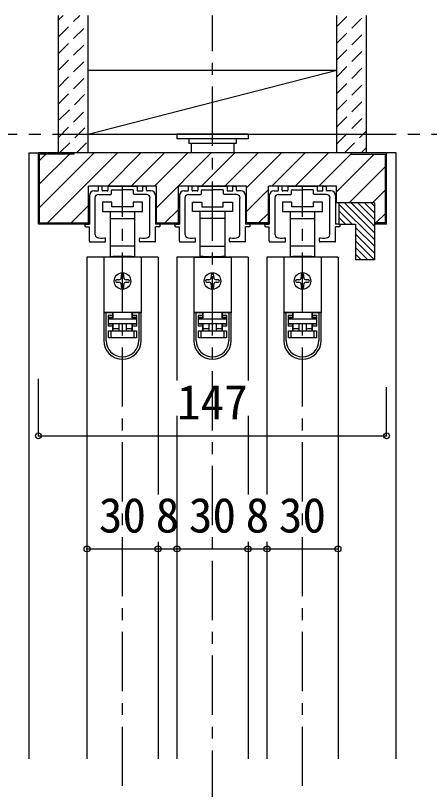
# Model space of a CAD drawing. Units: millimetres at full size, sheet at 1:5; details may follow other scales. Extents: x -975 to 977, y -718 to 697.
# Drawn here: x -753 to -578.2, y -329 to -2.5 of the extents above; entities that cross this region are included whole.
import ezdxf
from ezdxf.enums import TextEntityAlignment as Align

# ---------------------------------------------------------------- set-up
doc = ezdxf.new("R2010")
doc.units = ezdxf.units.MM
doc.header["$LTSCALE"] = 5
doc.header["$PDMODE"] = 32
doc.header["$PDSIZE"] = 2.5
doc.linetypes.add('CHAIN1', pattern=[8, 5, -1, 1, -1])
doc.linetypes.add('DASHED1', pattern=[1.8, 1.2, -0.6])
for name, color, linetype in [('0-1_通り芯', 4, 'CHAIN1'), ('0-2_柱', 3, 'Continuous'), ('0-3_仕上げ', 2, 'Continuous'), ('0-4_枠', 3, 'Continuous'), ('0-6_扉', 6, 'Continuous'), ('0-7_金物', 7, 'Continuous'), ('0-B_寸法', 7, 'Continuous'), ('0-C_ハッチ', 4, 'DASHED1')]:
    doc.layers.add(name, color=color, linetype=linetype)
doc.styles.add('ＭＳ ゴシック', font='')
doc.styles.get('ＭＳ ゴシック').set_extended_font_data('MS Gothic')

# ---------------------------------------------------------------- blocks, each defined once
blk = doc.blocks.new('02')
at = {"layer": '0-B_寸法'}
for p, q in [((-12, 6.623), (-10.45, 6.623)), ((-10.15, 6.923), (-10.15, 8.323)), ((-8.95, 8.623), (-9.85, 8.623)), ((-8.65, 6.923), (-8.65, 8.323)), ((-6.45, 6.623), (-8.35, 6.623)), ((-6.15, 8.323), (-6.15, 6.923)), ((-5.85, 8.623), (5.85, 8.623)), ((-4.65, 5.423), (-4.65, 6.823)), ((-4.35, 7.123), (-0.3, 7.123)), ((0, 7.423), (-0.3, 7.123)), ((0, 7.423), (0.3, 7.123)), ((4.35, 7.123), (0.3, 7.123)), ((4.65, 5.423), (4.65, 6.823)), ((6.15, 8.323), (6.15, 6.923)), ((6.45, 6.623), (8.35, 6.623)), ((8.65, 6.923), (8.65, 8.323)), ((8.95, 8.623), (9.85, 8.623)), ((10.15, 6.923), (10.15, 8.323)), ((12, 6.623), (10.45, 6.623)), ((-14, 4.623), (-14, -7.377)), ((-11.6, -11.949), (-11.6, 3.623)), ((-10.15, 5.123), (-4.95, 5.123)), ((10.15, 5.123), (4.95, 5.123)), ((11.6, -11.949), (11.6, 3.623)), ((14, 4.623), (14, -7.377)), ((-15.4, -7.377), (-14, -7.377)), ((-15.4, -8.577), (-14, -8.577)), ((-14, -14.577), (-14, -8.577)), ((15.4, -7.377), (14, -7.377)), ((15.4, -8.577), (14, -8.577)), ((14, -14.577), (14, -8.577)), ((-13.7, -14.877), (-7.45, -14.877)), ((-7.15, -14.577), (-7.15, -13.502)), ((7.15, -14.577), (7.15, -13.502)), ((13.7, -14.877), (7.45, -14.877))]:
    blk.add_line(p, q, dxfattribs=at)
for centre, radius, start, end in [((-12, 4.623), 2, 90, 180), ((-10.45, 6.923), 0.3, 270, 0), ((-9.85, 8.323), 0.3, 90, 180), ((-8.95, 8.323), 0.3, 0, 90), ((-8.35, 6.923), 0.3, 180, 270), ((-6.45, 6.923), 0.3, 270, 0), ((-5.85, 8.323), 0.3, 90, 180), ((-4.35, 6.823), 0.3, 90, 180), ((4.35, 6.823), 0.3, 0, 90), ((5.85, 8.323), 0.3, 0, 90), ((6.45, 6.923), 0.3, 180, 270), ((8.35, 6.923), 0.3, 270, 0), ((8.95, 8.323), 0.3, 90, 180), ((9.85, 8.323), 0.3, 0, 90), ((10.45, 6.923), 0.3, 180, 270), ((12, 4.623), 2, 0, 90), ((-10.15, 3.623), 1.5, 90, 180), ((-4.95, 5.423), 0.3, 270, 0), ((4.95, 5.423), 0.3, 180, 270), ((10.15, 3.623), 1.5, 0, 90), ((-15.4, -7.977), 0.6, 90, 180), ((-15.4, -7.977), 0.6, 180, 270), ((15.4, -7.977), 0.6, 0, 90), ((15.4, -7.977), 0.6, 270, 0), ((-10.6, -11.949), 1, 180, 243.25632), ((-8.8, -8.377), 5, 243.25632, 284.75682), ((8.8, -8.377), 5, 255.24318, 296.74368), ((10.6, -11.949), 1, 296.74368, 0), ((-13.7, -14.577), 0.3, 180, 270), ((-7.45, -13.502), 0.3, 0, 104.75682), ((-7.45, -14.577), 0.3, 270, 0), ((7.45, -13.502), 0.3, 75.24318, 180), ((7.45, -14.577), 0.3, 180, 270), ((13.7, -14.577), 0.3, 270, 0)]:
    blk.add_arc(centre, radius, start, end, dxfattribs=at)

msp = doc.modelspace()

# ---------------------------------------------------------------- linework, layer by layer
at = {"layer": '0-1_通り芯'}
for p, q in [((-669.847, -577.5), (-669.847, -2.5)), ((-777.347, -52.5), (-403.347, -52.5)), ((-707.847, -567.5), (-707.847, -74.5)), ((-631.847, -567.5), (-631.847, -74.5))]:
    msp.add_line(p, q, dxfattribs=at)
at = {"layer": '0-2_柱', "color": 7}
msp.add_line((-722.347, -52.5), (-617.347, -25.5), dxfattribs=at)
at = {"layer": '0-2_柱'}
for p, q in [((-722.347, -25.5), (-617.347, -25.5)), ((-722.347, -52.5), (-617.347, -52.5))]:
    msp.add_line(p, q, dxfattribs=at)
at = {"layer": '0-3_仕上げ'}
for p, q in [((-734.847, -60.5), (-734.847, -2.5)), ((-722.347, -60.5), (-722.347, -2.5)), ((-617.347, -60.5), (-617.347, -2.5)), ((-604.847, -60.5), (-604.847, -2.5))]:
    msp.add_line(p, q, dxfattribs=at)
at = {"layer": '0-4_枠', "color": 4}
for p, q in [((-747.347, -60.5), (-743.347, -60.5)), ((-747.347, -60.5), (-747.347, -316)), ((-592.347, -60.5), (-596.347, -60.5)), ((-592.347, -316), (-592.347, -60.5))]:
    msp.add_line(p, q, dxfattribs=at)
at = {"layer": '0-4_枠'}
for p, q in [((-743.347, -90.5), (-743.347, -60.5)), ((-596.347, -60.5), (-743.347, -60.5)), ((-742.847, -90), (-742.847, -61)), ((-728.347, -61), (-742.847, -61)), ((-728.347, -60.5), (-728.347, -61)), ((-611.347, -61), (-611.347, -60.5)), ((-611.347, -61), (-596.847, -61)), ((-596.847, -90), (-596.847, -61)), ((-596.347, -90.5), (-596.347, -60.5)), ((-722.247, -90.5), (-722.247, -74.5)), ((-693.447, -74.5), (-722.247, -74.5)), ((-693.447, -90.5), (-693.447, -74.5)), ((-684.247, -90.5), (-684.247, -74.5)), ((-655.447, -74.5), (-684.247, -74.5)), ((-655.447, -90.5), (-655.447, -74.5)), ((-646.247, -90.5), (-646.247, -74.5)), ((-617.447, -74.5), (-646.247, -74.5)), ((-601.447, -81.5), (-601.447, -105.5)), ((-722.247, -90.5), (-743.347, -90.5)), ((-742.847, -90), (-722.247, -90)), ((-693.447, -90), (-684.247, -90)), ((-684.247, -90.5), (-693.447, -90.5)), ((-646.247, -90), (-655.447, -90)), ((-646.247, -90.5), (-655.447, -90.5)), ((-609.447, -90.5), (-609.447, -105.5)), ((-596.847, -90), (-601.447, -90)), ((-596.347, -90.5), (-601.447, -90.5)), ((-601.447, -105.5), (-609.447, -105.5))]:
    msp.add_line(p, q, dxfattribs=at)
for points in [[(-601.447, -81.5), (-617.447, -81.5), (-617.447, -74.5)], [(-616.447, -81.5), (-616.447, -86.75), (-616.447, -90.5), (-609.447, -90.5)]]:
    msp.add_lwpolyline(points, dxfattribs=at)
at = {"layer": '0-6_扉'}
for p, q in [((-692.847, -104.5), (-722.847, -104.5)), ((-722.847, -104.5), (-722.847, -316)), ((-692.847, -104.5), (-692.847, -204.5)), ((-654.847, -104.5), (-684.847, -104.5)), ((-684.847, -104.5), (-684.847, -156.476)), ((-654.847, -104.5), (-654.847, -156.476)), ((-616.847, -104.5), (-646.847, -104.5)), ((-646.847, -104.5), (-646.847, -204.5)), ((-616.847, -104.5), (-616.847, -316)), ((-684.847, -171.405), (-684.847, -316)), ((-654.847, -171.405), (-654.847, -204.5)), ((-692.847, -224.5), (-692.847, -316)), ((-654.847, -224.5), (-654.847, -316)), ((-646.847, -224.5), (-646.847, -316))]:
    msp.add_line(p, q, dxfattribs=at)
at = {"layer": '0-7_金物'}
for p, q in [((-684.847, -52.5), (-684.847, -54.5)), ((-654.847, -52.5), (-684.847, -52.5)), ((-654.847, -54.5), (-684.847, -54.5)), ((-679.847, -54.5), (-679.847, -56.5)), ((-659.847, -54.5), (-659.847, -56.5)), ((-654.847, -52.5), (-654.847, -54.5)), ((-659.847, -56.5), (-679.847, -56.5)), ((-678.847, -56.5), (-678.847, -60.5)), ((-660.847, -56.5), (-660.847, -60.5)), ((-716.347, -81.2), (-716.347, -85.2)), ((-712.347, -81.2), (-716.347, -81.2)), ((-712.347, -83.2), (-712.347, -81.2)), ((-703.347, -81.2), (-703.347, -83.2)), ((-699.347, -81.2), (-703.347, -81.2)), ((-699.347, -85.2), (-699.347, -81.2)), ((-678.347, -85.2), (-678.347, -81.2)), ((-678.347, -81.2), (-674.347, -81.2)), ((-674.347, -81.2), (-674.347, -83.2)), ((-665.347, -81.2), (-661.347, -81.2)), ((-665.347, -83.2), (-665.347, -81.2)), ((-661.347, -81.2), (-661.347, -85.2)), ((-640.347, -81.2), (-640.347, -85.2)), ((-636.347, -81.2), (-640.347, -81.2)), ((-636.347, -83.2), (-636.347, -81.2)), ((-627.347, -81.2), (-627.347, -83.2)), ((-623.347, -81.2), (-627.347, -81.2)), ((-623.347, -85.2), (-623.347, -81.2)), ((-703.347, -83.2), (-712.347, -83.2)), ((-674.347, -83.2), (-665.347, -83.2)), ((-627.347, -83.2), (-636.347, -83.2)), ((-716.347, -85.2), (-707.847, -85.2)), ((-713.097, -85.2), (-713.097, -99.8)), ((-707.847, -85.2), (-699.347, -85.2)), ((-702.597, -99.8), (-702.597, -85.2)), ((-669.847, -85.2), (-678.347, -85.2)), ((-675.097, -99.8), (-675.097, -85.2)), ((-661.347, -85.2), (-669.847, -85.2)), ((-664.597, -85.2), (-664.597, -99.8)), ((-640.347, -85.2), (-631.847, -85.2)), ((-637.097, -85.2), (-637.097, -99.8)), ((-631.847, -85.2), (-623.347, -85.2)), ((-626.597, -99.8), (-626.597, -85.2)), ((-713.097, -88.2), (-707.847, -88.2)), ((-707.847, -88.2), (-702.597, -88.2)), ((-669.847, -88.2), (-675.097, -88.2)), ((-664.597, -88.2), (-669.847, -88.2)), ((-637.097, -88.2), (-631.847, -88.2)), ((-631.847, -88.2), (-626.597, -88.2)), ((-713.097, -99.8), (-713.097, -104.2)), ((-707.847, -99.8), (-713.097, -99.8)), ((-702.597, -99.8), (-707.847, -99.8)), ((-702.597, -104.2), (-702.597, -99.8)), ((-675.097, -104.2), (-675.097, -99.8)), ((-675.097, -99.8), (-669.847, -99.8)), ((-669.847, -99.8), (-664.597, -99.8)), ((-664.597, -99.8), (-664.597, -104.2)), ((-637.097, -99.8), (-637.097, -104.2)), ((-631.847, -99.8), (-637.097, -99.8)), ((-626.597, -99.8), (-631.847, -99.8)), ((-626.597, -104.2), (-626.597, -99.8)), ((-713.097, -104.2), (-711.847, -104.2)), ((-703.847, -104.5), (-703.847, -104.2)), ((-703.847, -104.2), (-702.597, -104.2)), ((-673.847, -104.2), (-675.097, -104.2)), ((-673.847, -104.5), (-673.847, -104.2)), ((-664.597, -104.2), (-665.847, -104.2)), ((-637.097, -104.2), (-635.847, -104.2)), ((-627.847, -104.5), (-627.847, -104.2)), ((-627.847, -104.2), (-626.597, -104.2)), ((-715.747, -104.5), (-715.747, -127.8)), ((-699.947, -104.5), (-715.747, -104.5)), ((-699.947, -104.5), (-699.947, -127.8)), ((-677.747, -104.5), (-661.947, -104.5)), ((-677.747, -104.5), (-677.747, -127.8)), ((-661.947, -104.5), (-661.947, -127.8)), ((-639.747, -104.5), (-639.747, -127.8)), ((-623.947, -104.5), (-639.747, -104.5)), ((-623.947, -104.5), (-623.947, -127.8)), ((-709.347, -114), (-710.347, -114)), ((-708.347, -112), (-708.347, -113)), ((-707.347, -113), (-707.347, -112)), ((-705.347, -114), (-706.347, -114)), ((-671.347, -114), (-672.347, -114)), ((-670.347, -112), (-670.347, -113)), ((-669.347, -113), (-669.347, -112)), ((-667.347, -114), (-668.347, -114)), ((-633.347, -114), (-634.347, -114)), ((-632.347, -112), (-632.347, -113)), ((-631.347, -113), (-631.347, -112)), ((-629.347, -114), (-630.347, -114)), ((-710.347, -115), (-709.347, -115)), ((-708.347, -116), (-708.347, -117)), ((-707.347, -117), (-707.347, -116)), ((-706.347, -115), (-705.347, -115)), ((-672.347, -115), (-671.347, -115)), ((-670.347, -116), (-670.347, -117)), ((-669.347, -117), (-669.347, -116)), ((-668.347, -115), (-667.347, -115)), ((-634.347, -115), (-633.347, -115)), ((-632.347, -116), (-632.347, -117)), ((-631.347, -117), (-631.347, -116)), ((-630.347, -115), (-629.347, -115)), ((-715.747, -127.8), (-715.747, -127.9)), ((-699.947, -127.8), (-715.747, -127.8)), ((-715.747, -127.9), (-715.747, -139.6)), ((-714.747, -127.9), (-715.747, -127.9)), ((-714.747, -139.6), (-714.747, -127.9)), ((-712.047, -127.9), (-714.747, -127.9)), ((-713.947, -128.9), (-712.047, -128.9)), ((-713.947, -128.9), (-713.947, -133.6)), ((-712.047, -129.9), (-713.947, -129.9)), ((-711.847, -130), (-713.747, -130)), ((-713.747, -130), (-713.747, -130.5)), ((-712.747, -127.9), (-712.747, -127.8)), ((-712.047, -127.9), (-712.047, -128.9)), ((-712.047, -128.9), (-712.047, -129.9)), ((-711.847, -130), (-711.847, -127.8)), ((-703.847, -127.8), (-703.847, -130)), ((-701.947, -130), (-703.847, -130)), ((-703.647, -128.9), (-703.647, -127.9)), ((-700.947, -127.9), (-703.647, -127.9)), ((-703.647, -128.9), (-701.747, -128.9)), ((-702.947, -127.8), (-702.947, -127.9)), ((-701.947, -130.5), (-701.947, -130)), ((-701.747, -133.6), (-701.747, -128.9)), ((-699.947, -127.8), (-699.947, -127.9)), ((-699.947, -139.6), (-699.947, -127.9)), ((-677.747, -127.8), (-677.747, -127.9)), ((-661.947, -127.8), (-677.747, -127.8)), ((-677.747, -127.9), (-677.747, -139.6)), ((-676.747, -127.9), (-677.747, -127.9)), ((-676.747, -139.6), (-676.747, -127.9)), ((-674.047, -127.9), (-676.747, -127.9)), ((-675.947, -128.9), (-674.047, -128.9)), ((-675.947, -128.9), (-675.947, -133.6)), ((-674.047, -129.9), (-675.947, -129.9)), ((-673.847, -130), (-675.747, -130)), ((-675.747, -130), (-675.747, -130.5)), ((-674.747, -127.9), (-674.747, -127.8)), ((-674.047, -127.9), (-674.047, -128.9)), ((-674.047, -128.9), (-674.047, -129.9)), ((-673.847, -130), (-673.847, -127.8)), ((-665.847, -127.8), (-665.847, -130)), ((-663.947, -130), (-665.847, -130)), ((-665.647, -128.9), (-665.647, -127.9)), ((-662.947, -127.9), (-665.647, -127.9)), ((-665.647, -128.9), (-663.747, -128.9)), ((-664.947, -127.8), (-664.947, -127.9)), ((-663.947, -130.5), (-663.947, -130)), ((-663.747, -133.6), (-663.747, -128.9)), ((-661.947, -127.8), (-661.947, -127.9)), ((-661.947, -139.6), (-661.947, -127.9)), ((-639.747, -127.8), (-639.747, -127.9)), ((-623.947, -127.8), (-639.747, -127.8)), ((-639.747, -127.9), (-639.747, -139.6)), ((-638.747, -127.9), (-639.747, -127.9)), ((-638.747, -139.6), (-638.747, -127.9)), ((-636.047, -127.9), (-638.747, -127.9)), ((-637.947, -128.9), (-636.047, -128.9)), ((-637.947, -128.9), (-637.947, -133.6)), ((-636.047, -129.9), (-637.947, -129.9)), ((-635.847, -130), (-637.747, -130)), ((-637.747, -130), (-637.747, -130.5)), ((-636.747, -127.9), (-636.747, -127.8)), ((-636.047, -127.9), (-636.047, -128.9)), ((-636.047, -128.9), (-636.047, -129.9)), ((-635.847, -130), (-635.847, -127.8)), ((-627.847, -127.8), (-627.847, -130)), ((-625.947, -130), (-627.847, -130)), ((-627.647, -128.9), (-627.647, -127.9)), ((-624.947, -127.9), (-627.647, -127.9)), ((-627.647, -128.9), (-625.747, -128.9)), ((-626.947, -127.8), (-626.947, -127.9)), ((-625.947, -130.5), (-625.947, -130)), ((-625.747, -133.6), (-625.747, -128.9)), ((-623.947, -127.8), (-623.947, -127.9)), ((-623.947, -139.6), (-623.947, -127.9)), ((-712.047, -133.6), (-713.947, -133.6)), ((-712.047, -133.6), (-712.047, -135.5)), ((-711.847, -134.5), (-711.847, -132.5)), ((-709.347, -132.5), (-709.347, -135.5)), ((-706.347, -132.5), (-706.347, -135.5)), ((-703.847, -132.5), (-703.847, -134.5)), ((-703.647, -132.6), (-701.747, -132.6)), ((-703.647, -133.6), (-703.647, -132.6)), ((-703.647, -135.5), (-703.647, -133.6)), ((-701.747, -133.6), (-703.647, -133.6)), ((-674.047, -133.6), (-675.947, -133.6)), ((-674.047, -133.6), (-674.047, -135.5)), ((-673.847, -134.5), (-673.847, -132.5)), ((-671.347, -132.5), (-671.347, -135.5)), ((-668.347, -132.5), (-668.347, -135.5)), ((-665.847, -132.5), (-665.847, -134.5)), ((-665.647, -132.6), (-663.747, -132.6)), ((-665.647, -133.6), (-665.647, -132.6)), ((-665.647, -135.5), (-665.647, -133.6)), ((-663.747, -133.6), (-665.647, -133.6)), ((-636.047, -133.6), (-637.947, -133.6)), ((-636.047, -133.6), (-636.047, -135.5)), ((-635.847, -134.5), (-635.847, -132.5)), ((-633.347, -132.5), (-633.347, -135.5)), ((-630.347, -132.5), (-630.347, -135.5)), ((-627.847, -132.5), (-627.847, -134.5)), ((-627.647, -132.6), (-625.747, -132.6)), ((-627.647, -133.6), (-627.647, -132.6)), ((-627.647, -135.5), (-627.647, -133.6)), ((-625.747, -133.6), (-627.647, -133.6)), ((-713.747, -138.5), (-713.747, -135.5)), ((-713.747, -135.5), (-712.747, -135.5)), ((-712.747, -135.5), (-712.747, -138.5)), ((-712.747, -135.5), (-702.947, -135.5)), ((-711.847, -134.5), (-709.347, -134.5)), ((-711.847, -135.5), (-711.847, -134.5)), ((-702.947, -138.5), (-702.947, -135.5)), ((-702.947, -135.5), (-701.947, -135.5)), ((-701.947, -135.5), (-701.947, -138.5)), ((-675.747, -138.5), (-675.747, -135.5)), ((-675.747, -135.5), (-674.747, -135.5)), ((-674.747, -135.5), (-674.747, -138.5)), ((-674.747, -135.5), (-664.947, -135.5)), ((-673.847, -134.5), (-671.347, -134.5)), ((-673.847, -135.5), (-673.847, -134.5)), ((-664.947, -138.5), (-664.947, -135.5)), ((-664.947, -135.5), (-663.947, -135.5)), ((-663.947, -135.5), (-663.947, -138.5)), ((-637.747, -138.5), (-637.747, -135.5)), ((-637.747, -135.5), (-636.747, -135.5)), ((-636.747, -135.5), (-636.747, -138.5)), ((-636.747, -135.5), (-626.947, -135.5)), ((-635.847, -134.5), (-633.347, -134.5)), ((-635.847, -135.5), (-635.847, -134.5)), ((-626.947, -138.5), (-626.947, -135.5)), ((-626.947, -135.5), (-625.947, -135.5)), ((-625.947, -135.5), (-625.947, -138.5)), ((-712.747, -138.5), (-713.747, -138.5)), ((-702.947, -138.5), (-712.747, -138.5)), ((-701.947, -138.5), (-702.947, -138.5)), ((-674.747, -138.5), (-675.747, -138.5)), ((-664.947, -138.5), (-674.747, -138.5)), ((-663.947, -138.5), (-664.947, -138.5)), ((-636.747, -138.5), (-637.747, -138.5)), ((-626.947, -138.5), (-636.747, -138.5)), ((-625.947, -138.5), (-626.947, -138.5))]:
    msp.add_line(p, q, dxfattribs=at)
for points in [[(-703.847, -104.2), (-711.847, -104.2), (-711.847, -104.5)], [(-673.847, -104.2), (-665.847, -104.2), (-665.847, -104.5)], [(-627.847, -104.2), (-635.847, -104.2), (-635.847, -104.5)], [(-701.747, -129.9), (-703.647, -129.9), (-703.647, -128.9)], [(-699.947, -127.9), (-700.947, -127.9), (-700.947, -139.6)], [(-663.747, -129.9), (-665.647, -129.9), (-665.647, -128.9)], [(-661.947, -127.9), (-662.947, -127.9), (-662.947, -139.6)], [(-625.747, -129.9), (-627.647, -129.9), (-627.647, -128.9)], [(-623.947, -127.9), (-624.947, -127.9), (-624.947, -139.6)], [(-713.947, -132.6), (-712.047, -132.6), (-712.047, -133.6)], [(-675.947, -132.6), (-674.047, -132.6), (-674.047, -133.6)], [(-637.947, -132.6), (-636.047, -132.6), (-636.047, -133.6)], [(-706.347, -134.5), (-703.847, -134.5), (-703.847, -135.5)], [(-668.347, -134.5), (-665.847, -134.5), (-665.847, -135.5)], [(-630.347, -134.5), (-627.847, -134.5), (-627.847, -135.5)]]:
    msp.add_lwpolyline(points, dxfattribs=at)
for points in [[(-701.947, -132.5), (-713.747, -132.5), (-713.747, -130.5), (-701.947, -130.5)], [(-663.947, -132.5), (-675.747, -132.5), (-675.747, -130.5), (-663.947, -130.5)], [(-625.947, -132.5), (-637.747, -132.5), (-637.747, -130.5), (-625.947, -130.5)]]:
    msp.add_lwpolyline(points, close=True, dxfattribs=at)
for centre in [(-707.847, -114.5), (-669.847, -114.5), (-631.847, -114.5)]:
    msp.add_circle(centre, 3.5, dxfattribs=at)
for centre, radius, start, end in [((-710.347, -114.5), 0.5, 90, 180), ((-709.347, -113), 1, 270, 0), ((-707.847, -112), 0.5, 90, 180), ((-707.847, -112), 0.5, 0, 90), ((-706.347, -113), 1, 180, 270), ((-705.347, -114.5), 0.5, 0, 90), ((-672.347, -114.5), 0.5, 90, 180), ((-671.347, -113), 1, 270, 0), ((-669.847, -112), 0.5, 90, 180), ((-669.847, -112), 0.5, 0, 90), ((-668.347, -113), 1, 180, 270), ((-667.347, -114.5), 0.5, 0, 90), ((-634.347, -114.5), 0.5, 90, 180), ((-633.347, -113), 1, 270, 0), ((-631.847, -112), 0.5, 90, 180), ((-631.847, -112), 0.5, 0, 90), ((-630.347, -113), 1, 180, 270), ((-629.347, -114.5), 0.5, 0, 90), ((-710.347, -114.5), 0.5, 180, 270), ((-709.347, -116), 1, 0, 90), ((-707.847, -117), 0.5, 180, 270), ((-707.847, -117), 0.5, 270, 0), ((-706.347, -116), 1, 90, 180), ((-705.347, -114.5), 0.5, 270, 0), ((-672.347, -114.5), 0.5, 180, 270), ((-671.347, -116), 1, 0, 90), ((-669.847, -117), 0.5, 180, 270), ((-669.847, -117), 0.5, 270, 0), ((-668.347, -116), 1, 90, 180), ((-667.347, -114.5), 0.5, 270, 0), ((-634.347, -114.5), 0.5, 180, 270), ((-633.347, -116), 1, 0, 90), ((-631.847, -117), 0.5, 180, 270), ((-631.847, -117), 0.5, 270, 0), ((-630.347, -116), 1, 90, 180), ((-629.347, -114.5), 0.5, 270, 0), ((-707.847, -139.6), 7.9, 180, 0), ((-707.847, -139.6), 6.9, 180, 0), ((-669.847, -139.6), 7.9, 180, 0), ((-669.847, -139.6), 6.9, 180, 0), ((-631.847, -139.6), 7.9, 180, 0), ((-631.847, -139.6), 6.9, 180, 0)]:
    msp.add_arc(centre, radius, start, end, dxfattribs=at)
at = {"layer": '0-B_寸法', "color": 4}
for p, q in [((-743.347, -179.804), (-743.347, -155.746)), ((-596.347, -179.804), (-596.347, -159.246)), ((-743.347, -179.804), (-596.347, -179.804)), ((-722.847, -227.5), (-616.847, -227.5))]:
    msp.add_line(p, q, dxfattribs=at)
at = {"layer": '0-B_寸法'}
for p in [(-743.347, -179.804), (-596.347, -179.804), (-722.847, -227.5), (-692.847, -227.5), (-684.847, -227.5), (-654.847, -227.5), (-646.847, -227.5), (-616.847, -227.5)]:
    msp.add_point(p, dxfattribs=at)
at = {"layer": '0-C_ハッチ'}
for p, q in [((-734.847, -11.466), (-725.881, -2.5)), ((-734.847, -4.395), (-732.952, -2.5)), ((-617.347, -14.174), (-605.673, -2.5)), ((-617.347, -7.103), (-612.744, -2.5)), ((-734.847, -18.537), (-722.347, -6.037)), ((-617.347, -21.246), (-604.847, -8.746)), ((-734.847, -25.608), (-722.347, -13.108)), ((-617.347, -28.317), (-604.847, -15.817)), ((-734.847, -32.679), (-722.347, -20.179)), ((-617.347, -35.388), (-604.847, -22.888)), ((-734.847, -39.751), (-722.347, -27.251)), ((-617.347, -42.459), (-604.847, -29.959)), ((-734.525, -46.5), (-722.347, -34.322)), ((-617.347, -49.53), (-604.847, -37.03)), ((-734.875, -53.921), (-722.347, -41.393)), ((-617.347, -56.601), (-604.847, -44.101)), ((-734.383, -60.5), (-722.347, -48.464)), ((-614.175, -60.5), (-604.847, -51.172)), ((-727.312, -60.5), (-722.347, -55.535)), ((-607.104, -60.5), (-604.847, -58.243))]:
    msp.add_line(p, q, dxfattribs=at)
at = {"layer": '0-C_ハッチ', "linetype": 'Continuous'}
for p, q in [((-742.847, -83.472), (-719.875, -60.5)), ((-742.847, -63.673), (-740.174, -61)), ((-742.847, -73.573), (-730.274, -61)), ((-739.475, -90), (-709.975, -60.5)), ((-714.076, -74.5), (-700.076, -60.5)), ((-704.176, -74.5), (-690.176, -60.5)), ((-694.277, -74.5), (-680.277, -60.5)), ((-693.447, -83.57), (-670.377, -60.5)), ((-674.478, -74.5), (-660.478, -60.5)), ((-664.578, -74.5), (-650.578, -60.5)), ((-655.447, -75.268), (-640.679, -60.5)), ((-644.779, -74.5), (-630.779, -60.5)), ((-634.88, -74.5), (-620.88, -60.5)), ((-624.98, -74.5), (-611.347, -60.867)), ((-601.581, -61), (-617.447, -76.866)), ((-612.181, -81.5), (-596.847, -66.166)), ((-655.447, -85.168), (-646.247, -75.968)), ((-602.282, -81.5), (-596.847, -76.065)), ((-614.15, -81.5), (-601.447, -94.203)), ((-611.322, -81.5), (-601.447, -91.375)), ((-608.494, -81.5), (-601.447, -88.547)), ((-605.665, -81.5), (-601.447, -85.718)), ((-602.837, -81.5), (-601.447, -82.89)), ((-729.576, -90), (-722.247, -82.671)), ((-689.978, -90), (-684.247, -84.269)), ((-616.447, -82.032), (-601.447, -97.032)), ((-616.447, -84.86), (-610.807, -90.5)), ((-650.38, -90), (-646.247, -85.867)), ((-616.447, -87.689), (-613.636, -90.5)), ((-600.882, -90), (-596.847, -85.965)), ((-609.447, -91.86), (-601.447, -99.86)), ((-609.447, -94.689), (-601.447, -102.689)), ((-609.447, -97.517), (-601.464, -105.5)), ((-609.447, -100.346), (-604.293, -105.5)), ((-609.447, -103.174), (-607.121, -105.5))]:
    msp.add_line(p, q, dxfattribs=at)

# ---------------------------------------------------------------- block references
at = {"layer": '0-7_金物'}
for p in [(-707.847, -83.123), (-669.847, -83.123), (-631.847, -83.123)]:
    msp.add_blockref('02', p, dxfattribs=at)

# ---------------------------------------------------------------- texts
at = {"layer": '0-B_寸法', "style": 'ＭＳ ゴシック'}
for s, p in [('147', (-684.847, -177.304)), ('30', (-717.847, -225)), ('8', (-693.847, -225)), ('30', (-679.847, -225)), ('8', (-655.847, -225)), ('30', (-641.847, -225))]:
    msp.add_text(s, height=14.66, dxfattribs=at).set_placement(p, align=Align.BOTTOM_LEFT)

doc.saveas('drawing.dxf')
